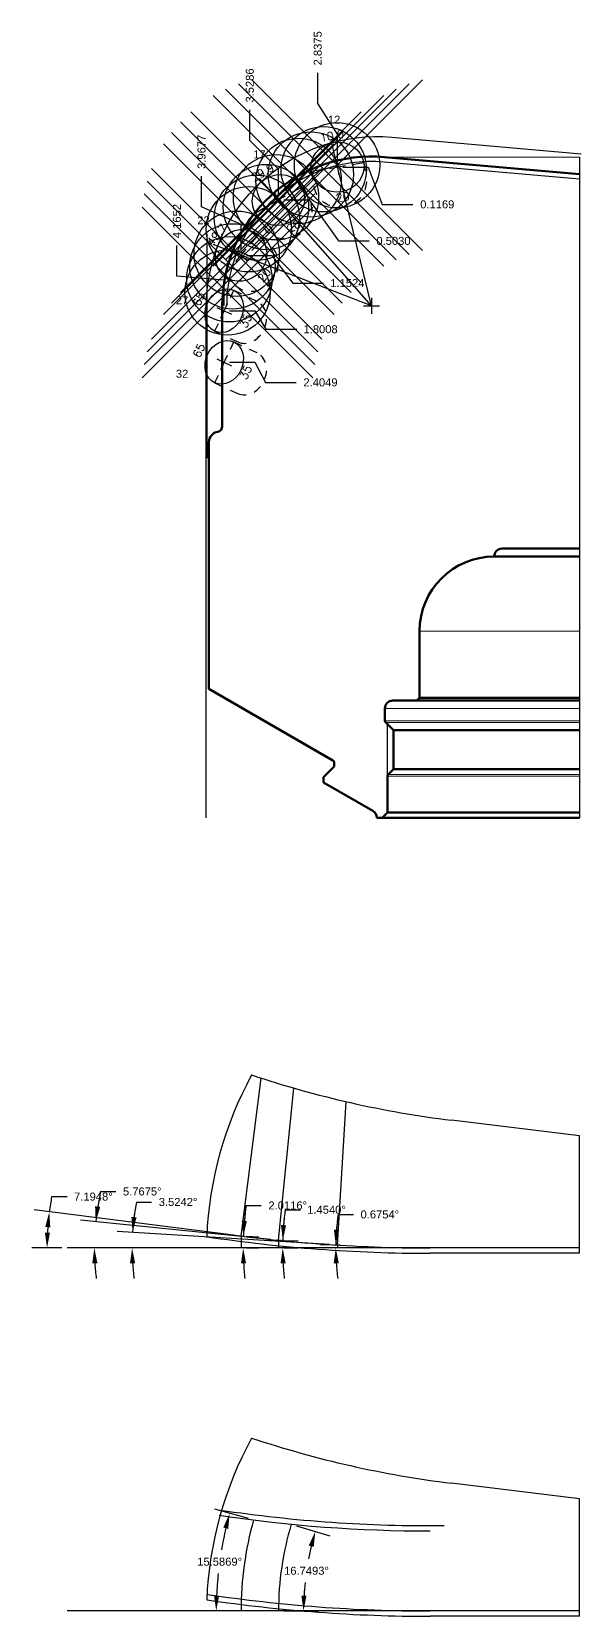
# Model space of a CAD drawing. Header units: inches. Extents: x 113.3 to 164.8, y -27 to 25.4.
# Drawn here: x 158.35 to 164.79, y -26.74 to -8.18 of the extents above; entities that cross this region are included whole.
import ezdxf
from ezdxf.enums import TextEntityAlignment as Align

# ---------------------------------------------------------------- set-up
doc = ezdxf.new("R2010")
doc.units = ezdxf.units.IN
doc.header["$MEASUREMENT"] = 0
doc.header["$PDMODE"] = 35
doc.linetypes.add('CENTER2', pattern=[1.125, 0.75, -0.125, 0.125, -0.125])
doc.linetypes.add('HIDDEN2', pattern=[0.1875, 0.125, -0.0625])
doc.layers.get('Defpoints').update_dxf_attribs({"color": 10})
doc.layers.add('Blade_5', color=7, linetype='Continuous', true_color=0x0066cc)
doc.layers.add('CLine', color=5, linetype='CENTER2')
doc.styles.add('RomanS', font='romans')
doc.styles.get("Standard").update_dxf_attribs({"font": 'arial.ttf'})
doc.dimstyles.get("Standard").update_dxf_attribs({"dimtxt": 0.09375, "dimasz": 0.18, "dimexe": 0.18, "dimexo": 0.0625, "dimgap": 0.09, "dimtad": 0, "dimtih": 1, "dimtoh": 1, "dimdec": 4, "dimzin": 0, "dimdsep": 46, "dimtxsty": 'Standard', "dimcen": 0.09, "dimadec": 4, "dimazin": 0, "dimtfac": 1, "dimtdec": 4, "dimtofl": 0, "dimtmove": 0, "dimatfit": 3, "dimfxl": 1, "dimtolj": 1, "dimtzin": 0, "dimarcsym": 0})

# ---------------------------------------------------------------- blocks, each defined once
blk = doc.blocks.new('CMark')
at = {"layer": 'CLine'}
for p, q in [((-0.094, 0), (0.094, 0)), ((0, 0.094), (0, -0.094))]:
    blk.add_line(p, q, dxfattribs=at)
blk = doc.blocks.new('1613@20')
for p, q in [((-0.17, 0), (-0.312, 0)), ((0.171, 0), (0.312, 0))]:
    blk.add_line(p, q)
at = {"color": 8, "linetype": 'HIDDEN2', "ltscale": 0.5}
blk.add_line((-0.312, 0), (-0.312, -0.178), dxfattribs=at)
at = {"color": 8, "linetype": 'HIDDEN2', "ltscale": 0.5, "flags": 128}
blk.add_lwpolyline([(0.312, 0), (0.312, -0.178)], dxfattribs=at)
blk.add_ellipse((0, 0), major_axis=(-0.312, 0), ratio=0.939693, start_param=-3.141592653589793, end_param=3.141592653589793)
at = {"color": 8, "linetype": 'HIDDEN2', "ltscale": 0.5}
blk.add_ellipse((0, -0.178), major_axis=(-0.312, 0), ratio=0.939693, start_param=0, end_param=3.141593, dxfattribs=at)
blk.add_blockref('CMark', (0, 0))
at = {"style": 'RomanS'}
blk.add_text('20', height=0.094, dxfattribs=at).set_placement((0, -0.356), align=Align.MIDDLE_CENTER)
blk.add_attdef('ANG', text='', height=0.094, dxfattribs=at).set_placement((0, 0.298), align=Align.BOTTOM_CENTER)
blk = doc.blocks.new('*D432')
at = {"layer": 'Blade_5', "color": 0, "lineweight": -2, "transparency": 16777216}
for p, q in [((159.575, -21.889), (159.755, -21.889)), ((161.841, -22.388), (159.352, -22.235))]:
    blk.add_line(p, q, dxfattribs=at)
for start, end in [(169.4815, 176.4758), (169.4848, 172.9803), (183.4955, 186.991)]:
    blk.add_arc((162.477, -22.427), 2.951, start, end, dxfattribs=at)
at = {"layer": 'Blade_5', "color": 0, "transparency": 16777216}
for points in [[(159.578, -22.069), (159.518, -22.064), (159.531, -22.246)], [(159.501, -22.608), (159.561, -22.606), (159.526, -22.427)]]:
    blk.add_solid(points, dxfattribs=at)
at = {"layer": 'Defpoints', "color": 0, "transparency": 16777216}
for p in [(158.764, -22.427), (159.526, -22.367), (161.904, -22.392), (161.963, -22.396), (164.771, -22.427)]:
    blk.add_point(p, dxfattribs=at)
at = {"layer": 'Blade_5', "color": 0, "transparency": 16777216, "insert": (160.065, -21.889), "char_height": 0.09375, "attachment_point": 5}
blk.add_mtext('\\A1;3.5242°', dxfattribs=at)
blk = doc.blocks.new('*D433')
at = {"layer": 'Blade_5', "color": 0, "lineweight": -2, "transparency": 16777216}
for p, q in [((159.156, -21.766), (159.336, -21.766)), ((161.151, -22.328), (158.92, -22.103))]:
    blk.add_line(p, q, dxfattribs=at)
for start, end in [(167.4579, 174.2325), (167.4608, 170.8466), (183.3858, 186.7716)]:
    blk.add_arc((162.13, -22.427), 3.046, start, end, dxfattribs=at)
at = {"layer": 'Blade_5', "color": 0, "transparency": 16777216}
for points in [[(159.152, -21.947), (159.092, -21.939), (159.099, -22.121)], [(159.059, -22.608), (159.119, -22.606), (159.083, -22.427)]]:
    blk.add_solid(points, dxfattribs=at)
at = {"layer": 'Defpoints', "color": 0, "transparency": 16777216}
for p in [(158.764, -22.427), (159.085, -22.325), (161.213, -22.335), (161.273, -22.341), (164.771, -22.427)]:
    blk.add_point(p, dxfattribs=at)
at = {"layer": 'Blade_5', "color": 0, "transparency": 16777216, "insert": (159.645, -21.766), "char_height": 0.09375, "attachment_point": 5}
blk.add_mtext('\\A1;5.7675°', dxfattribs=at)
blk = doc.blocks.new('*D434')
at = {"layer": 'Blade_5', "color": 0, "lineweight": -2, "transparency": 16777216}
for p, q in [((158.583, -21.826), (158.763, -21.826)), ((160.714, -22.276), (158.377, -21.981)), ((158.702, -22.427), (158.349, -22.427))]:
    blk.add_line(p, q, dxfattribs=at)
for start, end in [(169.7536, 172.8052), (175.8567, 176.9484)]:
    blk.add_arc((161.909, -22.427), 3.38, start, end, dxfattribs=at)
at = {"layer": 'Blade_5', "color": 0, "transparency": 16777216}
for points in [[(158.508, -22.18), (158.567, -22.186), (158.555, -22.004)], [(158.563, -22.248), (158.503, -22.247), (158.529, -22.427)]]:
    blk.add_solid(points, dxfattribs=at)
at = {"layer": 'Defpoints', "color": 0, "transparency": 16777216}
for p in [(158.532, -22.286), (158.764, -22.427), (160.776, -22.284), (160.835, -22.292), (164.771, -22.427)]:
    blk.add_point(p, dxfattribs=at)
at = {"layer": 'Blade_5', "color": 0, "transparency": 16777216, "insert": (159.072, -21.826), "char_height": 0.09375, "attachment_point": 5}
blk.add_mtext('\\A1;7.1948°', dxfattribs=at)
blk = doc.blocks.new('*D435')
at = {"layer": 'Blade_5', "color": 0, "lineweight": -2, "transparency": 16777216}
for p, q in [((161.941, -22.035), (162.121, -22.035)), ((161.871, -22.427), (161.733, -22.427)), ((161.871, -22.393), (161.734, -22.391))]:
    blk.add_line(p, q, dxfattribs=at)
for start, end in [(172.101, 179.3246), (172.1046, 175.7146), (183.61, 187.22)]:
    blk.add_arc((164.771, -22.427), 2.857, start, end, dxfattribs=at)
at = {"layer": 'Blade_5', "color": 0, "transparency": 16777216}
for points in [[(161.951, -22.215), (161.891, -22.212), (161.914, -22.394)], [(161.889, -22.608), (161.949, -22.606), (161.913, -22.427)]]:
    blk.add_solid(points, dxfattribs=at)
at = {"layer": 'Defpoints', "color": 0, "transparency": 16777216}
for p in [(161.913, -22.416), (161.933, -22.394), (161.933, -22.427), (164.771, -22.427)]:
    blk.add_point(p, dxfattribs=at)
at = {"layer": 'Blade_5', "color": 0, "transparency": 16777216, "insert": (162.43, -22.035), "char_height": 0.09375, "attachment_point": 5}
blk.add_mtext('\\A1;0.6754°', dxfattribs=at)
blk = doc.blocks.new('*D436')
at = {"layer": 'Blade_5', "color": 0, "lineweight": -2, "transparency": 16777216}
for p, q in [((161.32, -21.98), (161.5, -21.98)), ((161.305, -22.427), (161.471, -22.427)), ((161.306, -22.339), (161.472, -22.344))]:
    blk.add_line(p, q, dxfattribs=at)
for start, end in [(172.6159, 178.546), (172.6179, 175.5819), (182.964, 185.9281)]:
    blk.add_arc((164.771, -22.427), 3.48, start, end, dxfattribs=at)
at = {"layer": 'Blade_5', "color": 0, "transparency": 16777216}
for points in [[(161.331, -22.161), (161.271, -22.158), (161.292, -22.339)], [(161.266, -22.608), (161.326, -22.606), (161.291, -22.427)]]:
    blk.add_solid(points, dxfattribs=at)
at = {"layer": 'Defpoints', "color": 0, "transparency": 16777216}
for p in [(161.242, -22.427), (161.243, -22.338), (161.291, -22.398), (164.771, -22.427)]:
    blk.add_point(p, dxfattribs=at)
at = {"layer": 'Blade_5', "color": 0, "transparency": 16777216, "insert": (161.805, -21.98), "char_height": 0.09375, "attachment_point": 5}
blk.add_mtext('\\A1;1.4540°', dxfattribs=at)
blk = doc.blocks.new('*D437')
at = {"layer": 'Blade_5', "color": 0, "lineweight": -2, "transparency": 16777216}
for p, q in [((160.86, -21.93), (161.04, -21.93)), ((160.866, -22.427), (161.008, -22.427)), ((160.868, -22.29), (161.011, -22.295))]:
    blk.add_line(p, q, dxfattribs=at)
for start, end in [(172.7546, 177.9884), (172.756, 175.3722), (182.6162, 185.2324)]:
    blk.add_arc((164.771, -22.427), 3.942, start, end, dxfattribs=at)
at = {"layer": 'Blade_5', "color": 0, "transparency": 16777216}
for points in [[(160.871, -22.111), (160.811, -22.107), (160.831, -22.289)], [(160.802, -22.608), (160.862, -22.607), (160.828, -22.427)]]:
    blk.add_solid(points, dxfattribs=at)
at = {"layer": 'Defpoints', "color": 0, "transparency": 16777216}
for p in [(160.803, -22.427), (160.805, -22.288), (160.829, -22.381), (164.771, -22.427)]:
    blk.add_point(p, dxfattribs=at)
at = {"layer": 'Blade_5', "color": 0, "transparency": 16777216, "insert": (161.35, -21.93), "char_height": 0.09375, "attachment_point": 5}
blk.add_mtext('\\A1;2.0116°', dxfattribs=at)
blk = doc.blocks.new('*D440')
at = {"layer": 'Blade_5', "color": 0, "lineweight": -2, "transparency": 16777216}
for p, q in [((161.702, -9.016), (161.702, -8.656)), ((161.933, -9.376), (161.702, -9.016)), ((161.933, -9.699), (161.933, -9.376))]:
    blk.add_line(p, q, dxfattribs=at)
at = {"layer": 'Defpoints', "color": 0, "transparency": 16777216}
for p in [(161.702, -8.656), (164.771, -9.644), (161.933, -9.761)]:
    blk.add_point(p, dxfattribs=at)
at = {"layer": 'Blade_5', "color": 0, "transparency": 16777216, "insert": (161.702, -8.37), "char_height": 0.0938, "attachment_point": 5, "rotation": 90}
blk.add_mtext('\\A1;2.8375', dxfattribs=at)
blk = doc.blocks.new('*D441')
at = {"layer": 'Blade_5', "color": 0, "lineweight": -2, "transparency": 16777216}
for p, q in [((160.906, -9.45), (160.906, -9.09)), ((161.242, -9.787), (160.906, -9.45)), ((161.242, -10.085), (161.242, -9.787))]:
    blk.add_line(p, q, dxfattribs=at)
at = {"layer": 'Defpoints', "color": 0, "transparency": 16777216}
for p in [(160.906, -9.09), (164.771, -9.644), (161.242, -10.147)]:
    blk.add_point(p, dxfattribs=at)
at = {"layer": 'Blade_5', "color": 0, "transparency": 16777216, "insert": (160.906, -8.805), "char_height": 0.0938, "attachment_point": 5, "rotation": 90}
blk.add_mtext('\\A1;3.5286', dxfattribs=at)
blk = doc.blocks.new('*D442')
at = {"layer": 'Blade_5', "color": 0, "lineweight": -2, "transparency": 16777216}
for p, q in [((160.34, -10.227), (160.34, -9.867)), ((160.803, -10.436), (160.34, -10.227)), ((160.803, -10.734), (160.803, -10.436))]:
    blk.add_line(p, q, dxfattribs=at)
at = {"layer": 'Defpoints', "color": 0, "transparency": 16777216}
for p in [(164.771, -9.644), (160.34, -9.867), (160.803, -10.796)]:
    blk.add_point(p, dxfattribs=at)
at = {"layer": 'Blade_5', "color": 0, "transparency": 16777216, "insert": (160.34, -9.583), "char_height": 0.0938, "attachment_point": 5, "rotation": 90}
blk.add_mtext('\\A1;3.9677', dxfattribs=at)
blk = doc.blocks.new('*D443')
at = {"layer": 'Blade_5', "color": 0, "lineweight": -2, "transparency": 16777216}
for p, q in [((161.996, -9.761), (162.293, -9.761)), ((162.293, -9.761), (162.458, -10.199)), ((162.458, -10.199), (162.818, -10.199))]:
    blk.add_line(p, q, dxfattribs=at)
at = {"layer": 'Defpoints', "color": 0, "transparency": 16777216}
for p in [(164.771, -9.644), (161.933, -9.761), (162.818, -10.199)]:
    blk.add_point(p, dxfattribs=at)
at = {"layer": 'Blade_5', "color": 0, "transparency": 16777216, "insert": (163.103, -10.199), "char_height": 0.0938, "attachment_point": 5}
blk.add_mtext('\\A1;0.1169', dxfattribs=at)
blk = doc.blocks.new('*D438')
at = {"layer": 'Blade_5', "color": 0, "lineweight": -2, "transparency": 16777216}
for p, q in [((161.305, -10.147), (161.602, -10.147)), ((161.602, -10.147), (161.945, -10.627)), ((161.945, -10.627), (162.305, -10.627))]:
    blk.add_line(p, q, dxfattribs=at)
at = {"layer": 'Defpoints', "color": 0, "transparency": 16777216}
for p in [(164.771, -9.644), (161.242, -10.147), (162.305, -10.627)]:
    blk.add_point(p, dxfattribs=at)
at = {"layer": 'Blade_5', "color": 0, "transparency": 16777216, "insert": (162.59, -10.627), "char_height": 0.0938, "attachment_point": 5}
blk.add_mtext('\\A1;0.5030', dxfattribs=at)
blk = doc.blocks.new('*D439')
at = {"layer": 'Blade_5', "color": 0, "lineweight": -2, "transparency": 16777216}
for p, q in [((160.866, -10.796), (161.163, -10.796)), ((161.163, -10.796), (161.409, -11.121)), ((161.409, -11.121), (161.769, -11.121))]:
    blk.add_line(p, q, dxfattribs=at)
at = {"layer": 'Defpoints', "color": 0, "transparency": 16777216}
for p in [(164.771, -9.644), (160.803, -10.796), (161.769, -11.121)]:
    blk.add_point(p, dxfattribs=at)
at = {"layer": 'Blade_5', "color": 0, "transparency": 16777216, "insert": (162.049, -11.121), "char_height": 0.0938, "attachment_point": 5}
blk.add_mtext('\\A1;1.1524', dxfattribs=at)
blk = doc.blocks.new('1313@35')
for p, q in [((-0.17, 0), (-0.265, 0)), ((0.171, 0), (0.264, 0))]:
    blk.add_line(p, q)
at = {"color": 8, "linetype": 'HIDDEN2', "ltscale": 0.5}
blk.add_line((-0.265, 0), (-0.265, -0.298), dxfattribs=at)
at = {"color": 8, "linetype": 'HIDDEN2', "ltscale": 0.5, "flags": 128}
blk.add_lwpolyline([(0.264, 0), (0.264, -0.298)], dxfattribs=at)
blk.add_ellipse((0, 0), major_axis=(0.264, 0), ratio=0.819152)
at = {"color": 8, "linetype": 'HIDDEN2', "ltscale": 0.5}
blk.add_ellipse((0, -0.298), major_axis=(0.264, 0), ratio=0.819152, start_param=3.141593, end_param=6.283185, dxfattribs=at)
blk.add_blockref('CMark', (0, 0))
at = {"style": 'RomanS'}
blk.add_text('35', height=0.094, dxfattribs=at).set_placement((0, -0.279), align=Align.MIDDLE_CENTER)
blk.add_attdef('ANG', text='', height=0.094, dxfattribs=at).set_placement((0, 0.251), align=Align.BOTTOM_CENTER)
blk = doc.blocks.new('*D444')
at = {"layer": 'Blade_5', "color": 0, "lineweight": -2, "transparency": 16777216}
for p, q in [((160.668, -11.445), (160.966, -11.445)), ((160.966, -11.445), (161.095, -11.662)), ((161.095, -11.662), (161.455, -11.662))]:
    blk.add_line(p, q, dxfattribs=at)
at = {"layer": 'Defpoints', "color": 0, "transparency": 16777216}
for p in [(164.771, -9.644), (160.606, -11.445), (161.455, -11.662)]:
    blk.add_point(p, dxfattribs=at)
at = {"layer": 'Blade_5', "color": 0, "transparency": 16777216, "insert": (161.735, -11.662), "char_height": 0.0938, "attachment_point": 5}
blk.add_mtext('\\A1;1.8008', dxfattribs=at)
blk = doc.blocks.new('*D445')
at = {"layer": 'Blade_5', "color": 0, "lineweight": -2, "transparency": 16777216}
for p, q in [((160.668, -12.049), (160.966, -12.049)), ((160.966, -12.049), (161.088, -12.285)), ((161.088, -12.285), (161.448, -12.285))]:
    blk.add_line(p, q, dxfattribs=at)
at = {"layer": 'Defpoints', "color": 0, "transparency": 16777216}
for p in [(164.771, -9.644), (160.606, -12.049), (161.448, -12.285)]:
    blk.add_point(p, dxfattribs=at)
at = {"layer": 'Blade_5', "color": 0, "transparency": 16777216, "insert": (161.734, -12.285), "char_height": 0.0938, "attachment_point": 5}
blk.add_mtext('\\A1;2.4049', dxfattribs=at)
blk = doc.blocks.new('*D446')
at = {"layer": 'Blade_5', "color": 0, "lineweight": -2, "transparency": 16777216}
for p, q in [((160.051, -11.04), (160.051, -10.68)), ((160.606, -11.085), (160.051, -11.04)), ((160.606, -11.382), (160.606, -11.085))]:
    blk.add_line(p, q, dxfattribs=at)
at = {"layer": 'Defpoints', "color": 0, "transparency": 16777216}
for p in [(164.771, -9.644), (160.051, -10.68), (160.606, -11.445)]:
    blk.add_point(p, dxfattribs=at)
at = {"layer": 'Blade_5', "color": 0, "transparency": 16777216, "insert": (160.051, -10.394), "char_height": 0.0938, "attachment_point": 5, "rotation": 90}
blk.add_mtext('\\A1;4.1652', dxfattribs=at)
blk = doc.blocks.new('*D459')
at = {"color": 0, "lineweight": -2, "transparency": 16777216}
for p, q in [((161.452, -25.682), (161.845, -25.801)), ((161.305, -26.681), (161.715, -26.681))]:
    blk.add_line(p, q, dxfattribs=at)
for start, end in [(166.4387, 169.1483), (174.0867, 176.8119)]:
    blk.add_arc((164.771, -26.681), 3.235, start, end, dxfattribs=at)
at = {"color": 0, "transparency": 16777216}
for points in [[(161.597, -25.915), (161.655, -25.93), (161.673, -25.749)], [(161.57, -26.502), (161.51, -26.5), (161.535, -26.681)]]:
    blk.add_solid(points, dxfattribs=at)
at = {"layer": 'Defpoints', "color": 0, "transparency": 16777216}
for p in [(161.392, -25.664), (161.597, -26.055), (161.242, -26.681), (164.771, -26.681)]:
    blk.add_point(p, dxfattribs=at)
at = {"color": 0, "transparency": 16777216, "insert": (161.57, -26.21), "char_height": 0.09375, "attachment_point": 5}
blk.add_mtext('\\A1;16.7493°', dxfattribs=at)
blk = doc.blocks.new('*D460')
at = {"color": 0, "lineweight": -2, "transparency": 16777216}
for p, q in [((160.889, -25.598), (160.496, -25.489)), ((160.741, -26.681), (160.332, -26.681))]:
    blk.add_line(p, q, dxfattribs=at)
for start, end in [(166.8352, 170.3297), (174.075, 177.5779)]:
    blk.add_arc((164.771, -26.681), 4.258, start, end, dxfattribs=at)
at = {"color": 0, "transparency": 16777216}
for points in [[(160.595, -25.704), (160.653, -25.719), (160.669, -25.537)], [(160.546, -26.502), (160.486, -26.501), (160.512, -26.681)]]:
    blk.add_solid(points, dxfattribs=at)
at = {"layer": 'Defpoints', "color": 0, "transparency": 16777216}
for p in [(160.949, -25.615), (160.582, -25.913), (160.803, -26.681), (164.771, -26.681)]:
    blk.add_point(p, dxfattribs=at)
at = {"color": 0, "transparency": 16777216, "insert": (160.552, -26.104), "char_height": 0.09375, "attachment_point": 5}
blk.add_mtext('\\A1;15.5869°', dxfattribs=at)

msp = doc.modelspace()

# ---------------------------------------------------------------- linework, layer by layer
at = {"lineweight": 18}
for p, q in [((164.77074, -9.64411), (162.48576, -9.64411)), ((164.77074, -15.19995), (162.89574, -15.19995)), ((164.77074, -16.1062), (162.48949, -16.1062)), ((162.48949, -16.24951), (164.77074, -16.24951)), ((164.77074, -16.2716), (162.49864, -16.2716)), ((162.52739, -16.8783), (164.77074, -16.8783)), ((164.77074, -16.90039), (162.51824, -16.90039))]:
    msp.add_line(p, q, dxfattribs=at)
at = {"lineweight": 50}
for p, q in [((162.48576, -9.64411), (164.77074, -9.84402)), ((160.58324, -12.80084), (160.58324, -11.38745)), ((160.42699, -15.8745), (160.42699, -12.98572)), ((163.86449, -14.2312), (164.77074, -14.2312)), ((164.77074, -14.32495), (163.77074, -14.32495)), ((162.89574, -15.9812), (162.89574, -15.19995)), ((160.42699, -15.8745), (161.88012, -16.71346)), ((162.48949, -16.24951), (162.48949, -16.1062)), ((162.58324, -16.01245), (162.86449, -16.01245)), ((162.86449, -16.01245), (162.89574, -15.9812)), ((164.77074, -16.01245), (162.86449, -16.01245)), ((164.77074, -15.9812), (162.89574, -15.9812)), ((162.58839, -16.36135), (162.49864, -16.2716)), ((164.77074, -16.36135), (162.58839, -16.36135)), ((162.58839, -16.8173), (162.58839, -16.36135)), ((161.88659, -16.79413), (161.77074, -16.90998)), ((161.89574, -16.74052), (161.89574, -16.77204)), ((162.52739, -16.8783), (162.58839, -16.8173)), ((164.77074, -16.8173), (162.58839, -16.8173)), ((161.77074, -16.90998), (161.77074, -16.97248)), ((161.77074, -16.97248), (162.34887, -17.30626)), ((162.51824, -17.32495), (162.51824, -16.90039)), ((162.39574, -17.38745), (162.45574, -17.38745)), ((162.51824, -17.32495), (162.45574, -17.38745)), ((164.77074, -17.38745), (162.45574, -17.38745)), ((162.51824, -17.32495), (164.77074, -17.32495))]:
    msp.add_line(p, q, dxfattribs=at)
for p, q in [((164.77074, -9.64411), (164.77074, -17.38745)), ((160.40574, -13.172), (160.40574, -10.54348)), ((164.77074, -21.11478), (163.27074, -20.9306)), ((164.77074, -22.42728), (164.77074, -21.11478)), ((164.77074, -22.48978), (164.77074, -22.42728)), ((164.77074, -22.48978), (163.02074, -22.48978)), ((164.77074, -25.36865), (163.27074, -25.18447)), ((164.77074, -26.68115), (164.77074, -25.36865)), ((164.77074, -26.74365), (164.77074, -26.68115)), ((164.77074, -26.74365), (163.02074, -26.74365))]:
    msp.add_line(p, q)
at = {"lineweight": 25}
msp.add_line((162.52074, -16.88815), (162.52074, -16.2937), dxfattribs=at)
at = {"color": 1}
for p, q in [((164.77074, -22.42728), (158.76445, -22.42728)), ((164.77074, -26.68115), (158.76445, -26.68115))]:
    msp.add_line(p, q, dxfattribs=at)
at = {"color": 5}
msp.add_lwpolyline([(160.39574, -17.38745), (160.39574, -11.40356, -0.44001053), (162.57005, -9.41117), (164.79161, -9.60553)], format="xyb", dxfattribs=at)
at = {"color": 1}
for points in [[(161.34122, -10.01221, -0.12051033), (162.08793, -9.70959, -0.12051033)], [(162.08898, -9.70943, -0.05801841), (162.48103, -9.6982), (164.77074, -9.89853)], [(160.81434, -10.63357, -0.12189475), (161.34122, -10.01221)], [(160.63754, -11.38745, -0.11568865), (160.81434, -10.63357, -0.06926878)]]:
    msp.add_lwpolyline(points, format="xyb", dxfattribs=at)
at = {"lineweight": 50}
for centre, radius, start, end in [((162.33324, -11.38745), 1.75, 85, 180), ((160.52074, -12.80084), 0.0625, 279.594068, 0), ((160.55199, -12.98572), 0.125, 99.594068, 180), ((163.86449, -14.32495), 0.09375, 90, 180), ((163.77074, -15.19995), 0.875, 90, 180), ((162.58324, -16.1062), 0.09375, 90, 180), ((162.52074, -16.24951), 0.03125, 180, 225), ((161.86449, -16.74052), 0.03125, 0, 60), ((161.86449, -16.77204), 0.03125, 315, 0), ((162.54949, -16.90039), 0.03125, 135, 180), ((162.30199, -17.38745), 0.09375, 0, 60)]:
    msp.add_arc(centre, radius, start, end, dxfattribs=at)
for centre, radius, start, end in [((164.77074, -22.48978), 4.375, 151.472963, 177.451577), ((164.73317, -9.02005), 12, 251.50697, 263), ((163.02074, -4.73978), 17.6875, 261.509608, 270), ((163.02074, -4.73978), 17.75, 261.509608, 270), ((164.77074, -26.74365), 4.375, 151.472963, 177.451577), ((164.73317, -13.27392), 12, 251.50697, 263), ((163.02074, -8.99365), 16.75, 261.509608, 270), ((163.02074, -8.99365), 16.6875, 261.509608, 270.562902), ((164.77074, -26.68115), 3.9677, 164.413056, 180), ((164.77074, -26.68115), 3.5286, 163.250651, 180), ((163.02074, -8.99365), 17.75, 261.509608, 270), ((163.02074, -8.99365), 17.6875, 261.509608, 270)]:
    msp.add_arc(centre, radius, start, end)
for p in [(161.77244, -9.78717), (161.92832, -9.74081), (161.47753, -9.9235), (161.62171, -9.84825), (161.21265, -10.11479), (160.98824, -10.35479), (161.09462, -10.22934), (160.89452, -10.48996), (160.70191, -10.92466), (160.75142, -10.77653), (160.66625, -11.07673), (160.64473, -11.23143)]:
    msp.add_point(p)
at = {"layer": 'Blade_5'}
for p, q in [((162.33324, -11.38745), (161.85818, -9.45557)), ((162.33324, -11.38745), (161.01814, -9.89388)), ((162.33324, -11.38745), (160.47574, -10.67006)), ((160.80549, -22.288), (161.03912, -20.43731)), ((161.24327, -22.33774), (161.42338, -20.55457)), ((161.93349, -22.39383), (162.03699, -20.71323)), ((160.83525, -22.29176), (160.77573, -22.28425)), ((161.27312, -22.34075), (161.21343, -22.33472)), ((161.96343, -22.39567), (161.90354, -22.39198))]:
    msp.add_line(p, q, dxfattribs=at)
for radius, start in [(3.9677, 177.988426), (3.5286, 178.54597), (2.83745, 179.324568)]:
    msp.add_arc((164.77074, -22.42728), radius, start, 180, dxfattribs=at)

# ---------------------------------------------------------------- block references
msp.add_blockref('CMark', (162.33324, -11.38745))
for name, p, rotation, values in [('1613@20', (161.93329, -9.76101), 10, {'ANG': '10.0'}), ('1613@20', (161.24214, -10.1471), 29.9, {'ANG': '29.9'}), ('1613@20', (160.80304, -10.79647), 49.7, {'ANG': '49.7'}), ('1313@35', (160.60555, -11.44492), 65, {'ANG': '65'}), ('1313@35', (160.60555, -12.049), 65, {'ANG': '65'})]:
    msp.add_blockref(name, p, dxfattribs=dict(at, rotation=rotation)).add_auto_attribs(values)

# ---------------------------------------------------------------- texts
for s, p in [('12', (161.82057, -9.25361)), ('17', (160.94416, -9.65987)), ('22', (160.29008, -10.43235)), ('27', (160.03869, -11.36981)), ('32', (160.03869, -12.23008))]:
    msp.add_text(s, height=0.09375, dxfattribs=at).set_placement(p)

# ---------------------------------------------------------------- dimensions: what is measured, and where the dimension line sits
for base, p1, p2, picture, middle in [((160.58228, -25.91308), (160.94896, -25.61503), (160.80304, -26.68115), '*D460', (160.55177, -26.10371)), ((161.59662, -26.0546), (161.39184, -25.66426), (161.24214, -26.68115), '*D459', (161.56988, -26.20993))]:
    dim = msp.add_angular_dim_3p(base=base, center=(164.77074, -26.68115), p1=p1, p2=p2, dimstyle='Standard')
    dim.commit()
    dim.dimension.update_dxf_attribs({"geometry": picture, "text_midpoint": middle})
for feature_location, offset, dtype, origin, picture, middle in [((161.933289, -9.761009), (-0.230871, 1.105016), 1, (164.770741, -9.64411), '*D440', (161.702418, -8.370244)), ((161.24214, -10.1471), (-0.33573, 1.05718), 1, (164.77074, -9.64411), '*D441', (160.9064, -8.80538)), ((160.80304, -10.79647), (-0.4635, 0.9291), 1, (164.77074, -9.64411), '*D442', (160.33955, -9.5828)), ((160.60555, -11.44492), (-0.55455, 0.76477), 1, (164.77074, -9.64411), '*D446', (160.051, -10.39414)), ((160.60555, -11.44492), (0.84947, -0.21662), 0, (164.77074, -9.64411), '*D444', (161.7353, -11.66153)), ((160.60555, -12.049), (0.84253, -0.23616), 0, (164.77074, -9.64411), '*D445', (161.73358, -12.28516)), ((160.80304, -10.79647), (0.96571, -0.32446), 0, (164.77074, -9.64411), '*D439', (162.04875, -11.12093)), ((161.24214, -10.1471), (1.06332, -0.47963), 0, (164.77074, -9.64411), '*D438', (162.5899, -10.62674)), ((161.93329, -9.76101), (0.88475, -0.43783), 0, (164.77074, -9.64411), '*D443', (163.10274, -10.19884))]:
    dim = msp.add_ordinate_dim(feature_location=feature_location, offset=offset, dtype=dtype, origin=origin, dimstyle='Standard', dxfattribs=at)
    dim.commit()
    dim.dimension.update_dxf_attribs({"geometry": picture, "text_midpoint": middle})
for base, line1, line2, picture, middle in [((159.0850135, -22.325074), ((164.7707409, -22.4272762), (158.7644454, -22.4272762)), ((161.273123, -22.3407531), (161.2134267, -22.3347236)), '*D433', (159.6454084, -21.7657153)), ((158.53164848, -22.28583586), ((164.77074091, -22.42727625), (158.76444544, -22.42727625)), ((160.83525379, -22.29176195), (160.77572623, -22.28424732)), '*D434', (159.07162051, -21.82602667)), ((159.5263422, -22.3667786), ((164.7707409, -22.4272762), (158.7644454, -22.4272762)), ((161.9634292, -22.3956718), (161.9035427, -22.3919836)), '*D432', (160.0646873, -21.8885849))]:
    dim = msp.add_angular_dim_2l(base=base, line1=line1, line2=line2, dimstyle='Standard', dxfattribs=at)
    dim.commit()
    dim.dimension.update_dxf_attribs({"geometry": picture, "text_midpoint": middle})
for base, p1, p2, picture, middle in [((160.828614, -22.38114), (160.80549, -22.288005), (160.803045, -22.427276), '*D437', (161.350033, -21.930067)), ((161.291014, -22.39784), (161.243275, -22.337738), (161.242139, -22.427276), '*D436', (161.804747, -21.980046)), ((161.913422, -22.416048), (161.933486, -22.393828), (161.933289, -22.427276), '*D435', (162.429921, -22.034601))]:
    dim = msp.add_angular_dim_3p(base=base, center=(164.770741, -22.427276), p1=p1, p2=p2, dimstyle='Standard', dxfattribs=at)
    dim.commit()
    dim.dimension.update_dxf_attribs({"geometry": picture, "text_midpoint": middle})

doc.saveas('drawing.dxf')
